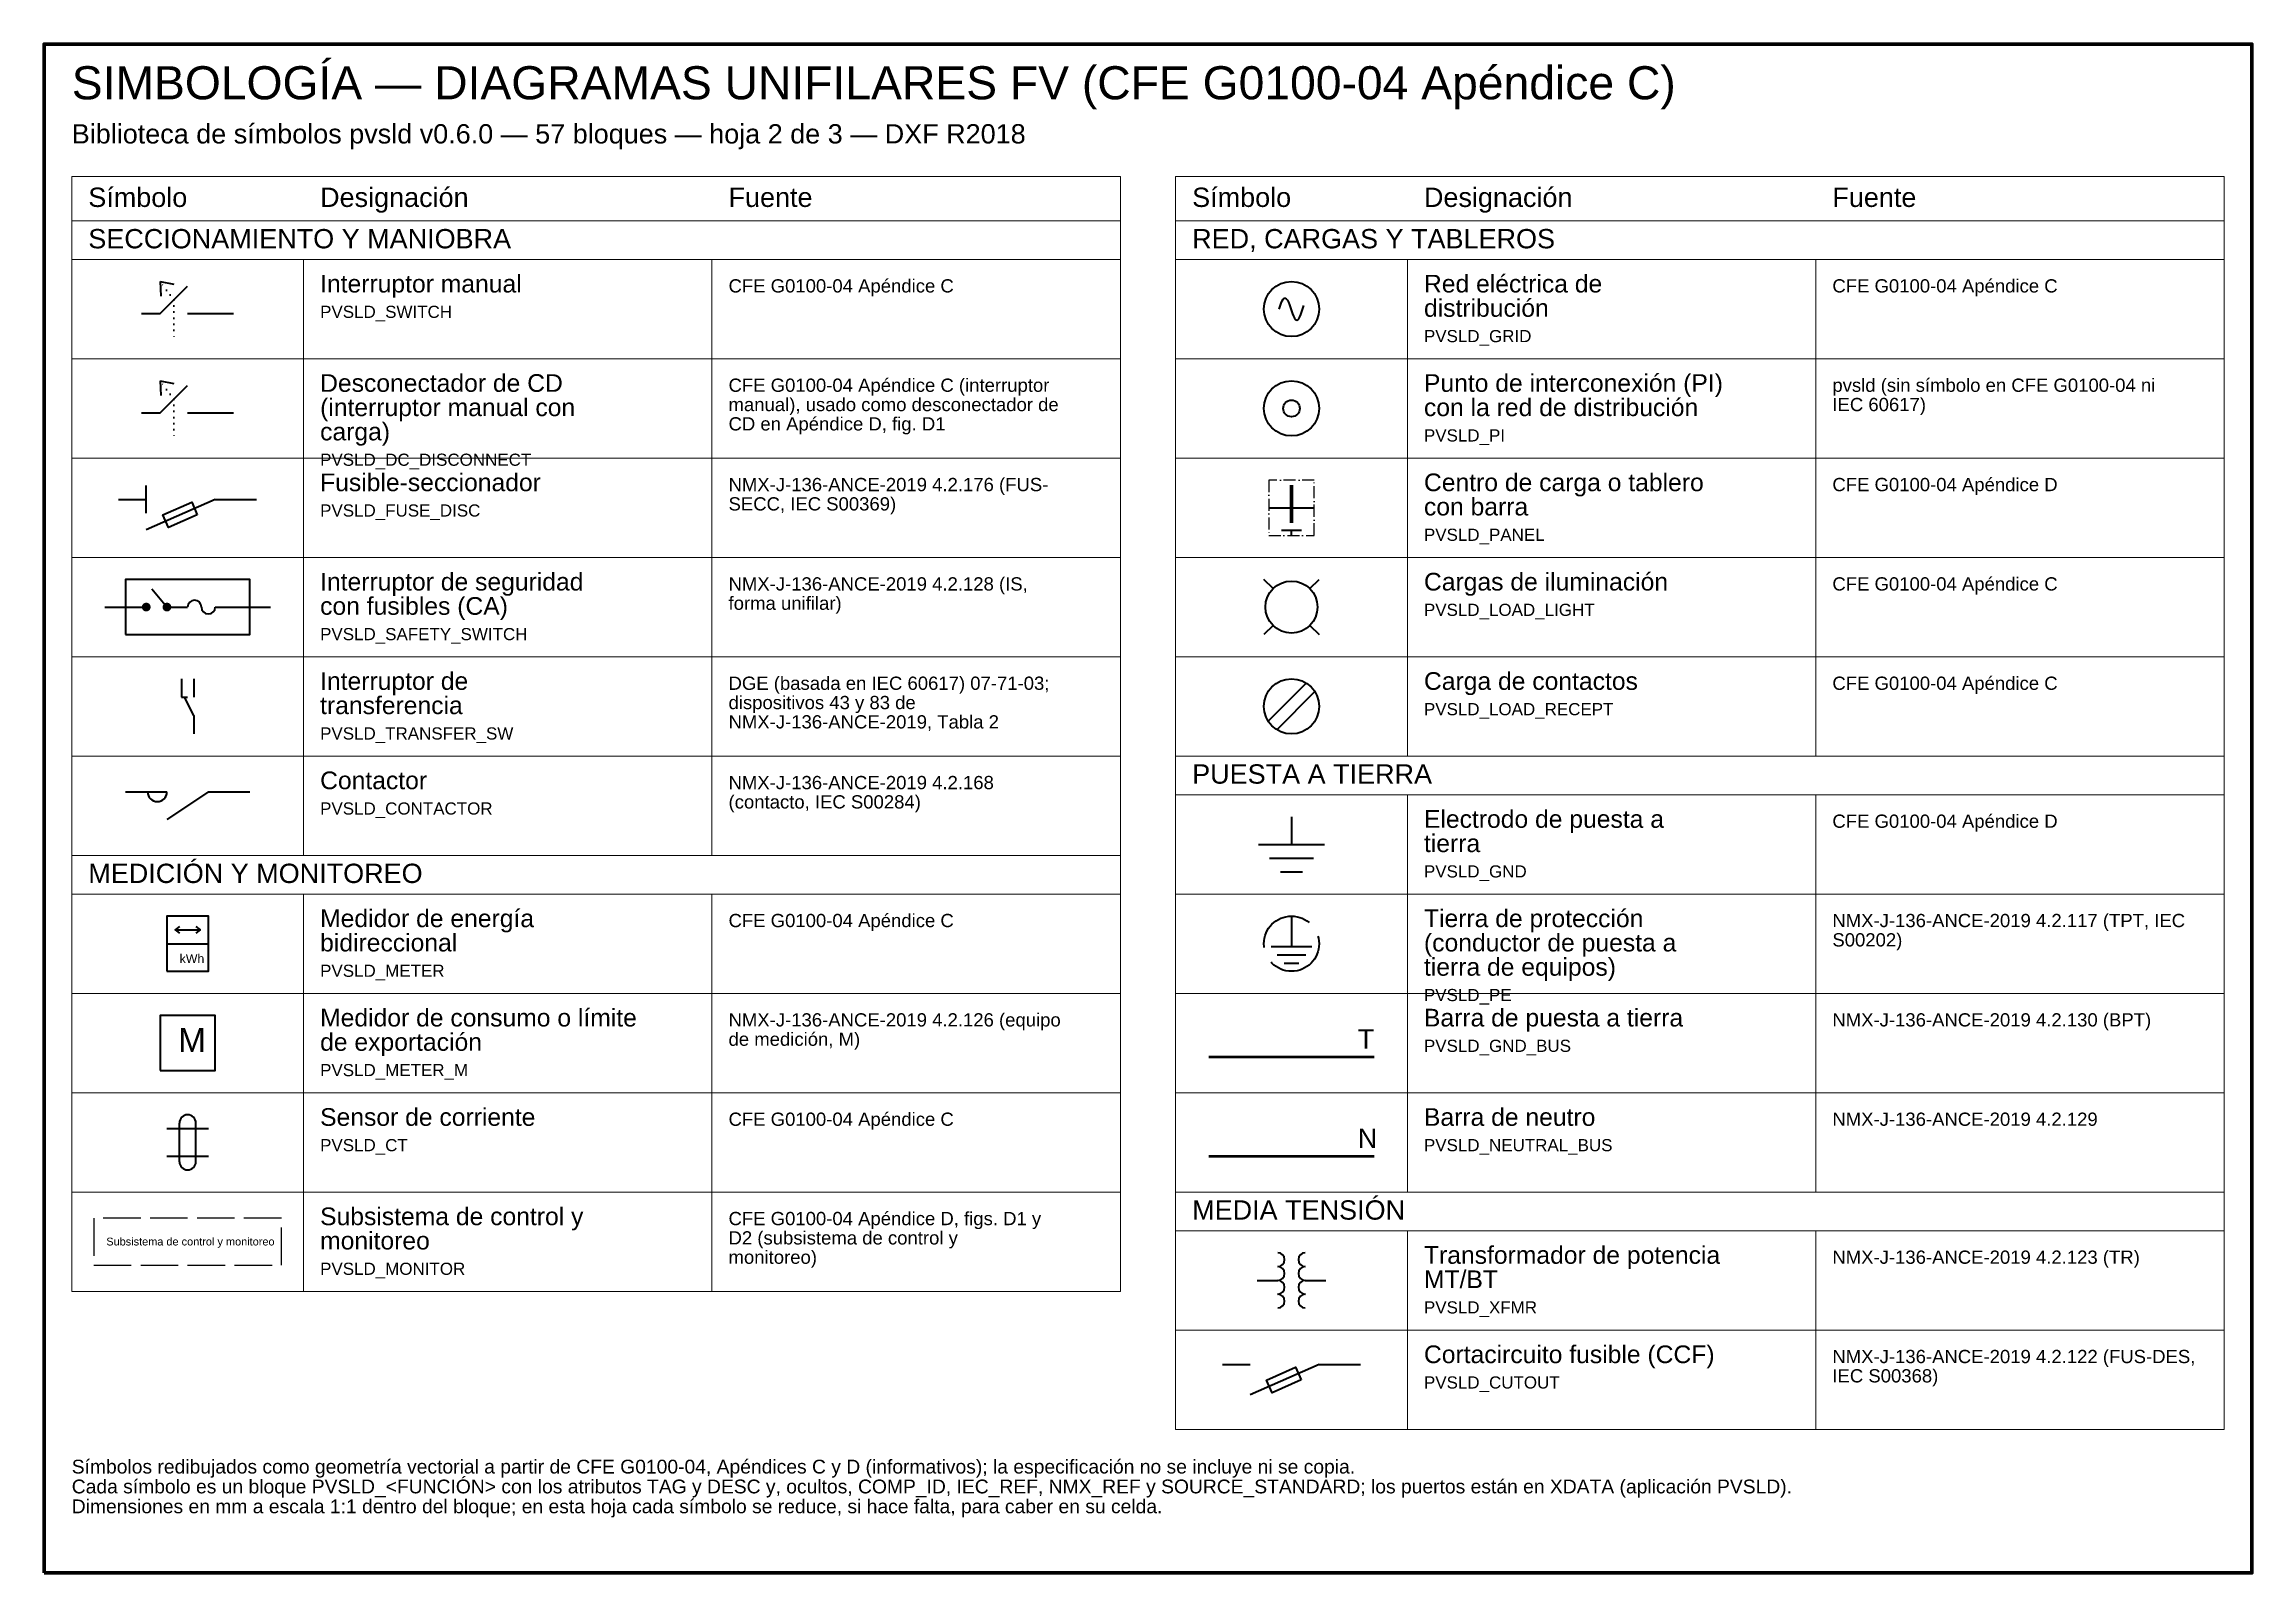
# Paper-space layout 'Legend2' of a CAD drawing. Header units: millimetres. Extents: x 10 to 410, y 10 to 287.
import ezdxf

# ---------------------------------------------------------------- set-up
doc = ezdxf.new("R2010")
doc.units = ezdxf.units.MM
for name, pattern in [('DASHDOT', [18, 12, -3, 0, -3]), ('DASHED', [15, 12, -3]), ('DOTTED', [1.5, 0, -1.5])]:
    doc.linetypes.add(name, pattern=pattern)
for name, color, linetype, lineweight in [('E-ANNO-ENCL', 8, 'DASHDOT', 25), ('E-ANNO-NOTE', 7, 'CONTINUOUS', 18), ('E-ANNO-TABL', 7, 'CONTINUOUS', 18), ('E-ANNO-TAGS', 7, 'CONTINUOUS', 25), ('E-COMM-COND', 8, 'DASHED', 25), ('E-GRND-COND', 3, 'DASHED', 35), ('E-PVAC-COND', 1, 'CONTINUOUS', 50), ('E-PVAC-EQPM', 1, 'CONTINUOUS', 35), ('E-PVDC-EQPM', 5, 'CONTINUOUS', 35), ('E-UTIL-EQPM', 6, 'CONTINUOUS', 35), ('G-ANNO-TTLB', 7, 'CONTINUOUS', 70)]:
    doc.layers.add(name, color=color, linetype=linetype, lineweight=lineweight)
doc.styles.add('PVSLD_STD', font='arial.ttf')

# ---------------------------------------------------------------- blocks, each defined once
blk = doc.blocks.new('PVSLD_SWITCH')
at = {"layer": 'E-PVAC-EQPM', "linetype": 'DOTTED'}
for q in [(5, 8.75), (8.75, -6.25)]:
    blk.add_line((8.75, 3.75), q, dxfattribs=at)
at = {"layer": 'E-PVAC-EQPM'}
for p, q in [((5, 8.75), (8.75, 8)), ((5, 8.75), (5.25, 4.75)), ((5, 0), (12.5, 7.5)), ((0, 0), (5, 0)), ((12.5, 0), (25, 0))]:
    blk.add_line(p, q, dxfattribs=at)
at = {"layer": 'E-ANNO-TAGS', "style": 'PVSLD_STD'}
for tag, p, height in [('TAG', (15, 5), 3.5), ('ROLE', (15, 9), 2.5), ('DESC', (0, -10), 2.5)]:
    blk.add_attdef(tag, p, '', height=height, dxfattribs=at)
at = {"layer": 'E-ANNO-TAGS', "style": 'PVSLD_STD', "flags": 1}
for tag in ['VOLT_V', 'SOURCE_STANDARD', 'COMP_ID', 'POLES', 'RATING_A', 'NMX_REF', 'IEC_REF']:
    blk.add_attdef(tag, (0, 0), '', height=2.5, dxfattribs=at)
blk = doc.blocks.new('PVSLD_DC_DISCONNECT')
at = {"layer": 'E-PVDC-EQPM', "linetype": 'DOTTED'}
for q in [(5, 8.75), (8.75, -6.25)]:
    blk.add_line((8.75, 3.75), q, dxfattribs=at)
at = {"layer": 'E-PVDC-EQPM'}
for p, q in [((5, 8.75), (8.75, 8)), ((5, 8.75), (5.25, 4.75)), ((5, 0), (12.5, 7.5)), ((0, 0), (5, 0)), ((12.5, 0), (25, 0))]:
    blk.add_line(p, q, dxfattribs=at)
at = {"layer": 'E-ANNO-TAGS', "style": 'PVSLD_STD'}
for tag, p, height in [('TAG', (15, 5), 3.5), ('ROLE', (15, 9), 2.5), ('DESC', (0, -10), 2.5)]:
    blk.add_attdef(tag, p, '', height=height, dxfattribs=at)
at = {"layer": 'E-ANNO-TAGS', "style": 'PVSLD_STD', "flags": 1}
for tag in ['VOLT_V', 'SOURCE_STANDARD', 'COMP_ID', 'POLES', 'RATING_A', 'LOAD_BREAK', 'NMX_REF', 'IEC_REF']:
    blk.add_attdef(tag, (0, 0), '', height=2.5, dxfattribs=at)
blk = doc.blocks.new('PVSLD_FUSE_DISC')
at = {"layer": 'E-PVAC-EQPM'}
for p, q in [((0, 0), (5, 0)), ((5, -2.5), (5, 2.5)), ((17.5, 0), (5, -5.5)), ((17.5, 0), (25, 0))]:
    blk.add_line(p, q, dxfattribs=at)
blk.add_lwpolyline([(14.2534, -2.7941), (9.0034, -5.1041), (7.9966, -2.8159), (13.2466, -0.5059)], close=True, dxfattribs=at)
at = {"layer": 'E-ANNO-TAGS', "style": 'PVSLD_STD'}
for tag, p, height in [('TAG', (0, 5), 3.5), ('DESC', (0, -10), 2.5)]:
    blk.add_attdef(tag, p, '', height=height, dxfattribs=at)
at = {"layer": 'E-ANNO-TAGS', "style": 'PVSLD_STD', "flags": 1}
for tag in ['VOLT_V', 'SOURCE_STANDARD', 'COMP_ID', 'POLES', 'RATING_A', 'FUSE_A', 'NMX_REF', 'IEC_REF']:
    blk.add_attdef(tag, (0, 0), '', height=2.5, dxfattribs=at)
blk = doc.blocks.new('PVSLD_SAFETY_SWITCH')
at = {"layer": 'E-PVAC-EQPM'}
for points in [[(6.7, 0, 1), (8.3, 0, 1)], [(10.45, 0, 1), (12.05, 0, 1)]]:
    blk.add_hatch(color=256, dxfattribs=at).paths.add_polyline_path(points)
for p, q in [((0, 0), (7.5, 0)), ((11.25, 0), (8.5, 3.25)), ((11.25, 0), (15, 0)), ((20, 0), (30, 0))]:
    blk.add_line(p, q, dxfattribs=at)
blk.add_lwpolyline([(3.75, -5), (26.25, -5), (26.25, 5), (3.75, 5)], close=True, dxfattribs=at)
for centre, start, end in [((16.25, 0), 0, 180), ((18.75, 0), 180, 360)]:
    blk.add_arc(centre, 1.25, start, end, dxfattribs=at)
at = {"layer": 'E-ANNO-TAGS', "style": 'PVSLD_STD'}
for tag, p, height in [('TAG', (0, 7.5), 3.5), ('DESC', (0, -9.5), 2.5)]:
    blk.add_attdef(tag, p, '', height=height, dxfattribs=at)
at = {"layer": 'E-ANNO-TAGS', "style": 'PVSLD_STD', "flags": 1}
for tag in ['VOLT_V', 'SOURCE_STANDARD', 'COMP_ID', 'POLES', 'RATING_A', 'FUSE_A', 'NMX_REF', 'IEC_REF']:
    blk.add_attdef(tag, (0, 0), '', height=2.5, dxfattribs=at)
blk = doc.blocks.new('PVSLD_TRANSFER_SW')
at = {"layer": 'E-PVAC-EQPM'}
for p, q in [((-5, 0), (-5, -7.5)), ((0, 0), (0, -7.5)), ((-5, -7.5), (-2.5, -7.5)), ((0, -15), (-3.75, -7.5)), ((0, -15), (0, -22.5))]:
    blk.add_line(p, q, dxfattribs=at)
at = {"layer": 'E-ANNO-TAGS', "style": 'PVSLD_STD', "flags": 1}
for tag in ['VOLT_V', 'SOURCE_STANDARD', 'COMP_ID', 'POLES', 'RATING_A', 'NMX_REF', 'IEC_REF']:
    blk.add_attdef(tag, (0, 0), '', height=2.5, dxfattribs=at)
at = {"layer": 'E-ANNO-TAGS', "style": 'PVSLD_STD'}
for tag, p, height in [('TAG', (3, -12), 3.5), ('DESC', (3, -16), 2.5), ('ROLE', (3, -20), 2.5)]:
    blk.add_attdef(tag, p, '', height=height, dxfattribs=at)
blk = doc.blocks.new('PVSLD_CONTACTOR')
at = {"layer": 'E-PVAC-EQPM'}
for p, q in [((0, 0), (7.5, 0)), ((15, 0), (7.5, -5)), ((15, 0), (22.5, 0))]:
    blk.add_line(p, q, dxfattribs=at)
blk.add_arc((5.75, 0), 1.75, 180, 0, dxfattribs=at)
at = {"layer": 'E-ANNO-TAGS', "style": 'PVSLD_STD'}
for tag, p, height in [('TAG', (0, 2.5), 3.5), ('DESC', (0, -9.5), 2.5)]:
    blk.add_attdef(tag, p, '', height=height, dxfattribs=at)
at = {"layer": 'E-ANNO-TAGS', "style": 'PVSLD_STD', "flags": 1}
for tag in ['VOLT_V', 'SOURCE_STANDARD', 'COMP_ID', 'COIL_V', 'POLES', 'RATING_A', 'NMX_REF', 'IEC_REF']:
    blk.add_attdef(tag, (0, 0), '', height=2.5, dxfattribs=at)
blk = doc.blocks.new('PVSLD_METER')
at = {"layer": 'E-UTIL-EQPM'}
for p, q in [((0, 0), (15, 0)), ((3, 5), (12, 5))]:
    blk.add_line(p, q, dxfattribs=at)
blk.add_lwpolyline([(0, -10), (15, -10), (15, 10), (0, 10)], close=True, dxfattribs=at)
for points in [[(4.5, 6.2), (3, 5), (4.5, 3.8)], [(10.5, 6.2), (12, 5), (10.5, 3.8)]]:
    blk.add_lwpolyline(points, dxfattribs=at)
at = {"layer": 'E-ANNO-TAGS', "style": 'PVSLD_STD'}
blk.add_text('kWh', height=3.2, dxfattribs=at).set_placement((4.6, -7))
for tag, p, height in [('TAG', (0, 13), 3.5), ('DESC', (0, -14), 2.5)]:
    blk.add_attdef(tag, p, '', height=height, dxfattribs=at)
at = {"layer": 'E-ANNO-TAGS', "style": 'PVSLD_STD', "flags": 1}
for tag in ['SOURCE_STANDARD', 'OWNER', 'COMP_ID', 'BIDIRECTIONAL', 'METER_NO', 'NMX_REF', 'METER_TYPE', 'IEC_REF']:
    blk.add_attdef(tag, (0, 0), '', height=2.5, dxfattribs=at)
blk = doc.blocks.new('PVSLD_METER_M')
at = {"layer": 'E-UTIL-EQPM'}
blk.add_lwpolyline([(0, -7.5), (15, -7.5), (15, 7.5), (0, 7.5)], close=True, dxfattribs=at)
at = {"layer": 'E-ANNO-TAGS', "style": 'PVSLD_STD'}
blk.add_text('M', height=6.5, dxfattribs=at).set_placement((4.9, -2.4))
for tag, p, height in [('TAG', (0, 10), 3.5), ('DESC', (0, -12), 2.5)]:
    blk.add_attdef(tag, p, '', height=height, dxfattribs=at)
at = {"layer": 'E-ANNO-TAGS', "style": 'PVSLD_STD', "flags": 1}
for tag in ['SOURCE_STANDARD', 'OWNER', 'COMP_ID', 'FUNCTION', 'METER_NO', 'NMX_REF', 'METER_TYPE', 'IEC_REF']:
    blk.add_attdef(tag, (0, 0), '', height=2.5, dxfattribs=at)
blk = doc.blocks.new('PVSLD_CT')
at = {"layer": 'E-UTIL-EQPM'}
for p, q in [((0, 0), (15, 0)), ((4.5, -12), (4.5, 2)), ((10.5, -12), (10.5, 2)), ((0, -10), (15, -10))]:
    blk.add_line(p, q, dxfattribs=at)
for centre, start, end in [((7.5, 2), 0, 180), ((7.5, -12), 180, 360)]:
    blk.add_arc(centre, 3, start, end, dxfattribs=at)
at = {"layer": 'E-ANNO-TAGS', "style": 'PVSLD_STD'}
for tag, p, height in [('TAG', (0, 8), 3.5), ('SPEC', (0, -23), 2.5), ('DESC', (0, -19), 2.5)]:
    blk.add_attdef(tag, p, '', height=height, dxfattribs=at)
at = {"layer": 'E-ANNO-TAGS', "style": 'PVSLD_STD', "flags": 1}
for tag in ['SOURCE_STANDARD', 'COMP_ID', 'CLASS', 'RATIO', 'NMX_REF', 'BURDEN_VA', 'IEC_REF']:
    blk.add_attdef(tag, (0, 0), '', height=2.5, dxfattribs=at)
blk = doc.blocks.new('PVSLD_MONITOR')
at = {"layer": 'E-COMM-COND'}
blk.add_lwpolyline([(0, -7.5), (60, -7.5), (60, 7.5), (0, 7.5)], close=True, dxfattribs=at)
at = {"layer": 'E-ANNO-TAGS', "style": 'PVSLD_STD'}
blk.add_text('Subsistema de control y monitoreo', height=2.5, dxfattribs=at).set_placement((4, -1.2))
for tag, p, height in [('TAG', (0, 10), 3.5), ('DESC', (0, -12), 2.5)]:
    blk.add_attdef(tag, p, '', height=height, dxfattribs=at)
at = {"layer": 'E-ANNO-TAGS', "style": 'PVSLD_STD', "flags": 1}
for tag in ['SOURCE_STANDARD', 'COMP_ID', 'PROTOCOL', 'MODEL', 'NMX_REF', 'IEC_REF']:
    blk.add_attdef(tag, (0, 0), '', height=2.5, dxfattribs=at)
blk = doc.blocks.new('PVSLD_GRID')
at = {"layer": 'E-UTIL-EQPM'}
blk.add_lwpolyline([(5.5, 0), (5.875, 1.0858), (6.25, 2.09), (6.625, 2.9373), (7, 3.564), (7.375, 3.9231), (7.75, 3.9877), (8.125, 3.7528), (8.5, 3.2361), (8.875, 2.4764), (9.25, 1.5307), (9.625, 0.4701), (10, -0.6257), (10.375, -1.6746), (10.75, -2.5978), (11.125, -3.3259), (11.5, -3.8042), (11.875, -3.9969), (12.25, -3.8895), (12.625, -3.49), (13, -2.8284), (13.375, -1.9545), (13.75, -0.9338), (14.125, 0.157), (14.5, 1.2361)], dxfattribs=at)
blk.add_circle((10, 0), 10, dxfattribs=at)
at = {"layer": 'E-ANNO-TAGS', "style": 'PVSLD_STD'}
for tag, p, height in [('TAG', (0, 12.5), 3.5), ('DESC', (0, -15), 2.5), ('SPEC', (0, -19), 2.5)]:
    blk.add_attdef(tag, p, '', height=height, dxfattribs=at)
at = {"layer": 'E-ANNO-TAGS', "style": 'PVSLD_STD', "flags": 1}
for tag in ['VOLT_V', 'SOURCE_STANDARD', 'SYSTEM', 'OWNER', 'COMP_ID', 'FREQ_HZ', 'NMX_REF', 'IEC_REF', 'ISC_KA']:
    blk.add_attdef(tag, (0, 0), '', height=2.5, dxfattribs=at)
blk = doc.blocks.new('PVSLD_PI')
at = {"layer": 'E-UTIL-EQPM'}
for radius in [5, 1.5]:
    blk.add_circle((5, 0), radius, dxfattribs=at)
at = {"layer": 'E-ANNO-TAGS', "style": 'PVSLD_STD'}
for tag, p, height in [('TAG', (0, 7.5), 3.5), ('DESC', (-20, -10.5), 2.5)]:
    blk.add_attdef(tag, p, '', height=height, dxfattribs=at)
at = {"layer": 'E-ANNO-TAGS', "style": 'PVSLD_STD', "flags": 1}
for tag in ['SOURCE_STANDARD', 'COMP_ID', 'NMX_REF', 'PI_TYPE', 'PANEL', 'BREAKER', 'IEC_REF']:
    blk.add_attdef(tag, (0, 0), '', height=2.5, dxfattribs=at)
blk = doc.blocks.new('PVSLD_PANEL')
at = {"layer": 'E-ANNO-ENCL'}
blk.add_lwpolyline([(0, -27.5), (45, -27.5), (45, 27.5), (0, 27.5)], close=True, dxfattribs=at)
at = {"layer": 'E-GRND-COND', "linetype": 'CONTINUOUS'}
for p, q in [((12.5, -22.5), (32.5, -22.5)), ((22.5, -27.5), (22.5, -22.5))]:
    blk.add_line(p, q, dxfattribs=at)
at = {"layer": 'E-PVAC-COND', "lineweight": 70}
blk.add_line((22.5, -15), (22.5, 22.5), dxfattribs=at)
at = {"layer": 'E-PVAC-EQPM'}
blk.add_line((0, 0), (45, 0), dxfattribs=at)
at = {"layer": 'E-ANNO-TAGS', "style": 'PVSLD_STD'}
for tag, p, height in [('TAG', (0, 40), 3.5), ('SPEC', (0, 31), 2.5), ('DESC', (0, 35.5), 2.5)]:
    blk.add_attdef(tag, p, '', height=height, dxfattribs=at)
at = {"layer": 'E-ANNO-TAGS', "style": 'PVSLD_STD', "flags": 1}
for tag in ['COMP_ID', 'SOURCE_STANDARD', 'SYSTEM', 'IEC_REF', 'NMX_REF', 'NAME', 'BUS_A', 'MAIN_ID', 'MAIN_A', 'KAIC_KA']:
    blk.add_attdef(tag, (0, 0), '', height=2.5, dxfattribs=at)
blk = doc.blocks.new('PVSLD_LOAD_LIGHT')
at = {"layer": 'E-PVAC-EQPM'}
for p, q in [((1.4645, 3.5355), (-0.3033, 5.3033)), ((8.5355, 3.5355), (10.3033, 5.3033)), ((1.4645, -3.5355), (-0.3033, -5.3033)), ((8.5355, -3.5355), (10.3033, -5.3033))]:
    blk.add_line(p, q, dxfattribs=at)
blk.add_circle((5, 0), 5, dxfattribs=at)
at = {"layer": 'E-ANNO-TAGS', "style": 'PVSLD_STD'}
for tag, p, height in [('TAG', (0, 10), 3.5), ('DESC', (0, -11), 2.5)]:
    blk.add_attdef(tag, p, '', height=height, dxfattribs=at)
at = {"layer": 'E-ANNO-TAGS', "style": 'PVSLD_STD', "flags": 1}
for tag in ['VOLT_V', 'SOURCE_STANDARD', 'COMP_ID', 'CIRCUIT', 'LOAD_W', 'NMX_REF', 'IEC_REF']:
    blk.add_attdef(tag, (0, 0), '', height=2.5, dxfattribs=at)
blk = doc.blocks.new('PVSLD_LOAD_RECEPT')
at = {"layer": 'E-PVAC-EQPM'}
for p, q in [((0.7733, -2.6711), (7.6711, 4.2267)), ((2.3289, -4.2267), (9.2267, 2.6711))]:
    blk.add_line(p, q, dxfattribs=at)
blk.add_circle((5, 0), 5, dxfattribs=at)
at = {"layer": 'E-ANNO-TAGS', "style": 'PVSLD_STD'}
for tag, p, height in [('TAG', (0, 8), 3.5), ('DESC', (0, -9), 2.5)]:
    blk.add_attdef(tag, p, '', height=height, dxfattribs=at)
at = {"layer": 'E-ANNO-TAGS', "style": 'PVSLD_STD', "flags": 1}
for tag in ['VOLT_V', 'SOURCE_STANDARD', 'COMP_ID', 'CIRCUIT', 'LOAD_W', 'NMX_REF', 'IEC_REF']:
    blk.add_attdef(tag, (0, 0), '', height=2.5, dxfattribs=at)
blk = doc.blocks.new('PVSLD_GND')
at = {"layer": 'E-GRND-COND', "linetype": 'CONTINUOUS'}
for p, q in [((0, 0), (0, -5)), ((-6, -5), (6, -5)), ((-4, -7.5), (4, -7.5)), ((-2, -10), (2, -10))]:
    blk.add_line(p, q, dxfattribs=at)
at = {"layer": 'E-ANNO-TAGS', "style": 'PVSLD_STD', "flags": 1}
for tag in ['SOURCE_STANDARD', 'COMP_ID', 'GEC_SIZE', 'ELECTRODE', 'R_OHM', 'NMX_REF', 'IEC_REF']:
    blk.add_attdef(tag, (0, 0), '', height=2.5, dxfattribs=at)
at = {"layer": 'E-ANNO-TAGS', "style": 'PVSLD_STD'}
for tag, p, height in [('TAG', (9, -6), 3.5), ('DESC', (9, -10.5), 2.5), ('SPEC', (9, -14.5), 2.5)]:
    blk.add_attdef(tag, p, '', height=height, dxfattribs=at)
blk = doc.blocks.new('PVSLD_PE')
at = {"layer": 'E-GRND-COND', "linetype": 'CONTINUOUS'}
for p, q in [((0, 0), (0, -5.5)), ((-3.7, -5.5), (3.7, -5.5)), ((-2.6, -7), (2.6, -7)), ((-1.3, -8.5), (1.3, -8.5))]:
    blk.add_line(p, q, dxfattribs=at)
at = {"layer": 'E-GRND-COND'}
blk.add_circle((0, -5), 5, dxfattribs=at)
at = {"layer": 'E-ANNO-TAGS', "style": 'PVSLD_STD', "flags": 1}
for tag in ['SOURCE_STANDARD', 'COMP_ID', 'EGC_SIZE', 'NMX_REF', 'IEC_REF']:
    blk.add_attdef(tag, (0, 0), '', height=2.5, dxfattribs=at)
at = {"layer": 'E-ANNO-TAGS', "style": 'PVSLD_STD'}
for tag, p, height in [('TAG', (7, -4), 3.5), ('DESC', (7, -8), 2.5)]:
    blk.add_attdef(tag, p, '', height=height, dxfattribs=at)
blk = doc.blocks.new('PVSLD_GND_BUS')
at = {"layer": 'E-GRND-COND', "linetype": 'CONTINUOUS', "lineweight": 50}
blk.add_line((0, 0), (30, 0), dxfattribs=at)
at = {"layer": 'E-ANNO-TAGS', "style": 'PVSLD_STD'}
blk.add_text('T', height=3.5, dxfattribs=at).set_placement((27, 1.5))
for tag, p, height in [('TAG', (0, 7.5), 3.5), ('DESC', (0, -4.5), 2.5)]:
    blk.add_attdef(tag, p, '', height=height, dxfattribs=at)
at = {"layer": 'E-ANNO-TAGS', "style": 'PVSLD_STD', "flags": 1}
for tag in ['SOURCE_STANDARD', 'COMP_ID', 'BUS_A', 'NMX_REF', 'MATERIAL', 'IEC_REF']:
    blk.add_attdef(tag, (0, 0), '', height=2.5, dxfattribs=at)
blk = doc.blocks.new('PVSLD_NEUTRAL_BUS')
at = {"layer": 'E-PVAC-COND', "lineweight": 50}
blk.add_line((0, 0), (30, 0), dxfattribs=at)
at = {"layer": 'E-ANNO-TAGS', "style": 'PVSLD_STD'}
blk.add_text('N', height=3.5, dxfattribs=at).set_placement((27, 1.5))
for tag, p, height in [('TAG', (0, 7.5), 3.5), ('DESC', (0, -4.5), 2.5)]:
    blk.add_attdef(tag, p, '', height=height, dxfattribs=at)
at = {"layer": 'E-ANNO-TAGS', "style": 'PVSLD_STD', "flags": 1}
for tag in ['SOURCE_STANDARD', 'COMP_ID', 'BUS_A', 'NMX_REF', 'MATERIAL', 'IEC_REF']:
    blk.add_attdef(tag, (0, 0), '', height=2.5, dxfattribs=at)
blk = doc.blocks.new('PVSLD_XFMR')
at = {"layer": 'E-UTIL-EQPM'}
for p, q in [((0, 0), (7.5, 0)), ((17.5, 0), (25, 0))]:
    blk.add_line(p, q, dxfattribs=at)
for centre, start, end in [((7.5, 7.5), -90, 90), ((17.5, 7.5), 90, 270), ((7.5, 2.5), -90, 90), ((7.5, -2.5), -90, 90), ((17.5, 2.5), 90, 270), ((17.5, -2.5), 90, 270), ((7.5, -7.5), -90, 90), ((17.5, -7.5), 90, 270)]:
    blk.add_arc(centre, 2.5, start, end, dxfattribs=at)
at = {"layer": 'E-ANNO-TAGS', "style": 'PVSLD_STD'}
for tag, p, height in [('TAG', (0, 12), 3.5), ('SPEC', (0, -18), 2.5), ('DESC', (0, -14), 2.5)]:
    blk.add_attdef(tag, p, '', height=height, dxfattribs=at)
at = {"layer": 'E-ANNO-TAGS', "style": 'PVSLD_STD', "flags": 1}
for tag in ['VOLT_PRI_V', 'VOLT_SEC_V', 'VECTOR_GROUP', 'SOURCE_STANDARD', 'COMP_ID', 'NMX_REF', 'KVA', 'IEC_REF', 'IMPEDANCE_PCT']:
    blk.add_attdef(tag, (0, 0), '', height=2.5, dxfattribs=at)
blk = doc.blocks.new('PVSLD_CUTOUT')
at = {"layer": 'E-UTIL-EQPM'}
for p, q in [((0, 0), (5, 0)), ((17.5, 0), (5, -5.5)), ((17.5, 0), (25, 0))]:
    blk.add_line(p, q, dxfattribs=at)
blk.add_lwpolyline([(14.2534, -2.7941), (9.0034, -5.1041), (7.9966, -2.8159), (13.2466, -0.5059)], close=True, dxfattribs=at)
at = {"layer": 'E-ANNO-TAGS', "style": 'PVSLD_STD'}
for tag, p, height in [('TAG', (0, 2.5), 3.5), ('DESC', (0, -10), 2.5)]:
    blk.add_attdef(tag, p, '', height=height, dxfattribs=at)
at = {"layer": 'E-ANNO-TAGS', "style": 'PVSLD_STD', "flags": 1}
for tag in ['VOLT_KV', 'SOURCE_STANDARD', 'COMP_ID', 'RATING_A', 'FUSE_A', 'KAIC_KA', 'NMX_REF', 'IEC_REF']:
    blk.add_attdef(tag, (0, 0), '', height=2.5, dxfattribs=at)

psp = doc.layouts.new('Legend2')

# ---------------------------------------------------------------- linework, layer by layer
at = {"layer": 'E-ANNO-TABL'}
for p, q in [((15, 255), (205, 255)), ((215, 255), (405, 255)), ((15, 248), (205, 248)), ((57, 248), (57, 230)), ((131, 248), (131, 230)), ((215, 248), (405, 248)), ((257, 248), (257, 230)), ((331, 248), (331, 230)), ((15, 230), (205, 230)), ((57, 230), (57, 212)), ((131, 230), (131, 212)), ((215, 230), (405, 230)), ((257, 230), (257, 212)), ((331, 230), (331, 212)), ((15, 212), (205, 212)), ((57, 212), (57, 194)), ((131, 212), (131, 194)), ((215, 212), (405, 212)), ((257, 212), (257, 194)), ((331, 212), (331, 194)), ((15, 194), (205, 194)), ((57, 194), (57, 176)), ((131, 194), (131, 176)), ((215, 194), (405, 194)), ((257, 194), (257, 176)), ((331, 194), (331, 176)), ((15, 176), (205, 176)), ((57, 176), (57, 158)), ((131, 176), (131, 158)), ((215, 176), (405, 176)), ((257, 176), (257, 158)), ((331, 176), (331, 158)), ((15, 158), (205, 158)), ((57, 158), (57, 140)), ((131, 158), (131, 140)), ((215, 158), (405, 158)), ((215, 151), (405, 151)), ((257, 151), (257, 133)), ((331, 151), (331, 133)), ((15, 140), (205, 140)), ((15, 133), (205, 133)), ((57, 133), (57, 115)), ((131, 133), (131, 115)), ((215, 133), (405, 133)), ((257, 133), (257, 115)), ((331, 133), (331, 115)), ((15, 115), (205, 115)), ((57, 115), (57, 97)), ((131, 115), (131, 97)), ((215, 115), (405, 115)), ((257, 115), (257, 97)), ((331, 115), (331, 97)), ((15, 97), (205, 97)), ((57, 97), (57, 79)), ((131, 97), (131, 79)), ((215, 97), (405, 97)), ((257, 97), (257, 79)), ((331, 97), (331, 79)), ((15, 79), (205, 79)), ((57, 79), (57, 61)), ((131, 79), (131, 61)), ((215, 79), (405, 79)), ((215, 72), (405, 72)), ((257, 72), (257, 54)), ((331, 72), (331, 54)), ((15, 61), (205, 61)), ((215, 54), (405, 54)), ((257, 54), (257, 36)), ((331, 54), (331, 36)), ((215, 36), (405, 36))]:
    psp.add_line(p, q, dxfattribs=at)
for points in [[(15, 263), (205, 263), (205, 61), (15, 61)], [(215, 263), (405, 263), (405, 36), (215, 36)]]:
    psp.add_lwpolyline(points, close=True, dxfattribs=at)
at = {"layer": 'G-ANNO-TTLB', "lineweight": 70}
psp.add_lwpolyline([(10, 10), (410, 10), (410, 287), (10, 287)], close=True, dxfattribs=at)

# ---------------------------------------------------------------- block references
at = {"layer": 'E-ANNO-NOTE'}
for name, p, xscale, yscale, zscale in [('PVSLD_SWITCH', (27.66, 238.17), 0.667, 0.667, 0.667), ('PVSLD_GRID', (231, 239), 0.5, 0.5, 0.5), ('PVSLD_DC_DISCONNECT', (27.66, 220.17), 0.667, 0.667, 0.667), ('PVSLD_PANEL', (231.91, 203), 0.182, 0.182, 0.182), ('PVSLD_LOAD_LIGHT', (231.28, 185), 0.943, 0.943, 0.943), ('PVSLD_TRANSFER_SW', (37.11, 172), 0.444, 0.444, 0.444), ('PVSLD_METER', (32.25, 124), 0.5, 0.5, 0.5), ('PVSLD_METER_M', (31, 106), 0.667, 0.667, 0.667), ('PVSLD_CT', (32.25, 90.5), 0.5, 0.5, 0.5), ('PVSLD_MONITOR', (18.99, 70), 0.567, 0.567, 0.567), ('PVSLD_XFMR', (229.75, 63), 0.5, 0.5, 0.5)]:
    psp.add_blockref(name, p, dxfattribs=dict(at, xscale=xscale, yscale=yscale, zscale=zscale))
for name, p in [('PVSLD_PI', (231, 221)), ('PVSLD_FUSE_DISC', (23.5, 204.5)), ('PVSLD_SAFETY_SWITCH', (21, 185)), ('PVSLD_LOAD_RECEPT', (231, 167)), ('PVSLD_CONTACTOR', (24.75, 151.5)), ('PVSLD_GND', (236, 147)), ('PVSLD_PE', (236, 129)), ('PVSLD_GND_BUS', (221, 103.5)), ('PVSLD_NEUTRAL_BUS', (221, 85.5)), ('PVSLD_CUTOUT', (223.5, 47.75))]:
    psp.add_blockref(name, p, dxfattribs=at)

# ---------------------------------------------------------------- texts
at = {"layer": 'E-ANNO-NOTE', "style": 'PVSLD_STD'}
for s, height, p in [('Biblioteca de símbolos pvsld v0.6.0 — 57 bloques — hoja 2 de 3 — DXF R2018', 3.5, (15, 269)), ('Símbolo', 3.5, (18, 257.5)), ('Designación', 3.5, (60, 257.5)), ('Fuente', 3.5, (134, 257.5)), ('Símbolo', 3.5, (218, 257.5)), ('Designación', 3.5, (260, 257.5)), ('Fuente', 3.5, (334, 257.5)), ('SECCIONAMIENTO Y MANIOBRA', 3.5, (18, 250)), ('RED, CARGAS Y TABLEROS', 3.5, (218, 250)), ('Interruptor manual', 3.2, (60, 242)), ('CFE G0100-04 Apéndice C', 2.4, (134, 242)), ('Red eléctrica de', 3.2, (260, 242)), ('CFE G0100-04 Apéndice C', 2.4, (334, 242)), ('distribución', 3.2, (260, 237.6)), ('PVSLD_SWITCH', 2.2, (60, 237.4)), ('PVSLD_GRID', 2.2, (260, 233)), ('Desconectador de CD', 3.2, (60, 224)), ('CFE G0100-04 Apéndice C (interruptor', 2.4, (134, 224)), ('Punto de interconexión (PI)', 3.2, (260, 224)), ('pvsld (sin símbolo en CFE G0100-04 ni', 2.4, (334, 224)), ('(interruptor manual con', 3.2, (60, 219.6)), ('manual), usado como desconectador de', 2.4, (134, 220.5)), ('con la red de distribución', 3.2, (260, 219.6)), ('IEC 60617)', 2.4, (334, 220.5)), ('carga)', 3.2, (60, 215.2)), ('CD en Apéndice D, fig. D1', 2.4, (134, 217)), ('PVSLD_PI', 2.2, (260, 215)), ('PVSLD_DC_DISCONNECT', 2.2, (60, 210.6)), ('Fusible-seccionador', 3.2, (60, 206)), ('NMX-J-136-ANCE-2019 4.2.176 (FUS-', 2.4, (134, 206)), ('Centro de carga o tablero', 3.2, (260, 206)), ('CFE G0100-04 Apéndice D', 2.4, (334, 206)), ('SECC, IEC S00369)', 2.4, (134, 202.5)), ('con barra', 3.2, (260, 201.6)), ('PVSLD_FUSE_DISC', 2.2, (60, 201.4)), ('PVSLD_PANEL', 2.2, (260, 197)), ('Interruptor de seguridad', 3.2, (60, 188)), ('NMX-J-136-ANCE-2019 4.2.128 (IS,', 2.4, (134, 188)), ('Cargas de iluminación', 3.2, (260, 188)), ('CFE G0100-04 Apéndice C', 2.4, (334, 188)), ('con fusibles (CA)', 3.2, (60, 183.6)), ('forma unifilar)', 2.4, (134, 184.5)), ('PVSLD_LOAD_LIGHT', 2.2, (260, 183.4)), ('PVSLD_SAFETY_SWITCH', 2.2, (60, 179)), ('Interruptor de', 3.2, (60, 170)), ('DGE (basada en IEC 60617) 07-71-03;', 2.4, (134, 170)), ('Carga de contactos', 3.2, (260, 170)), ('CFE G0100-04 Apéndice C', 2.4, (334, 170)), ('transferencia', 3.2, (60, 165.6)), ('dispositivos 43 y 83 de', 2.4, (134, 166.5)), ('NMX-J-136-ANCE-2019, Tabla 2', 2.4, (134, 163)), ('PVSLD_LOAD_RECEPT', 2.2, (260, 165.4)), ('PVSLD_TRANSFER_SW', 2.2, (60, 161)), ('PUESTA A TIERRA', 3.5, (218, 153)), ('Contactor', 3.2, (60, 152)), ('NMX-J-136-ANCE-2019 4.2.168', 2.4, (134, 152)), ('PVSLD_CONTACTOR', 2.2, (60, 147.4)), ('(contacto, IEC S00284)', 2.4, (134, 148.5)), ('Electrodo de puesta a', 3.2, (260, 145)), ('CFE G0100-04 Apéndice D', 2.4, (334, 145)), ('tierra', 3.2, (260, 140.6)), ('MEDICIÓN Y MONITOREO', 3.5, (18, 135)), ('PVSLD_GND', 2.2, (260, 136)), ('Medidor de energía', 3.2, (60, 127)), ('CFE G0100-04 Apéndice C', 2.4, (134, 127)), ('Tierra de protección', 3.2, (260, 127)), ('NMX-J-136-ANCE-2019 4.2.117 (TPT, IEC', 2.4, (334, 127)), ('bidireccional', 3.2, (60, 122.6)), ('(conductor de puesta a', 3.2, (260, 122.6)), ('S00202)', 2.4, (334, 123.5)), ('PVSLD_METER', 2.2, (60, 118)), ('tierra de equipos)', 3.2, (260, 118.2)), ('Medidor de consumo o límite', 3.2, (60, 109)), ('PVSLD_PE', 2.2, (260, 113.6)), ('Barra de puesta a tierra', 3.2, (260, 109)), ('de exportación', 3.2, (60, 104.6)), ('de medición, M)', 2.4, (134, 105.5)), ('NMX-J-136-ANCE-2019 4.2.126 (equipo', 2.4, (134, 109)), ('NMX-J-136-ANCE-2019 4.2.130 (BPT)', 2.4, (334, 109)), ('PVSLD_GND_BUS', 2.2, (260, 104.4)), ('PVSLD_METER_M', 2.2, (60, 100)), ('Sensor de corriente', 3.2, (60, 91)), ('CFE G0100-04 Apéndice C', 2.4, (134, 91)), ('Barra de neutro', 3.2, (260, 91)), ('NMX-J-136-ANCE-2019 4.2.129', 2.4, (334, 91)), ('PVSLD_CT', 2.2, (60, 86.4)), ('PVSLD_NEUTRAL_BUS', 2.2, (260, 86.4)), ('Subsistema de control y', 3.2, (60, 73)), ('MEDIA TENSIÓN', 3.5, (218, 74)), ('CFE G0100-04 Apéndice D, figs. D1 y', 2.4, (134, 73)), ('D2 (subsistema de control y', 2.4, (134, 69.5)), ('monitoreo', 3.2, (60, 68.6)), ('monitoreo)', 2.4, (134, 66)), ('Transformador de potencia', 3.2, (260, 66)), ('NMX-J-136-ANCE-2019 4.2.123 (TR)', 2.4, (334, 66)), ('PVSLD_MONITOR', 2.2, (60, 64)), ('MT/BT', 3.2, (260, 61.6)), ('PVSLD_XFMR', 2.2, (260, 57)), ('Cortacircuito fusible (CCF)', 3.2, (260, 48)), ('NMX-J-136-ANCE-2019 4.2.122 (FUS-DES,', 2.4, (334, 48)), ('PVSLD_CUTOUT', 2.2, (260, 43.4)), ('IEC S00368)', 2.4, (334, 44.5)), ('Símbolos redibujados como geometría vectorial a partir de CFE G0100-04, Apéndices C y D (informativos); la especificación no se incluye ni se copia.', 2.5, (15, 28)), ('Cada símbolo es un bloque PVSLD_<FUNCIÓN> con los atributos TAG y DESC y, ocultos, COMP_ID, IEC_REF, NMX_REF y SOURCE_STANDARD; los puertos están en XDATA (aplicación PVSLD).', 2.5, (15, 24.4)), ('Dimensiones en mm a escala 1:1 dentro del bloque; en esta hoja cada símbolo se reduce, si hace falta, para caber en su celda.', 2.5, (15, 20.8))]:
    psp.add_text(s, height=height, dxfattribs=at).set_placement(p)
at = {"layer": 'G-ANNO-TTLB', "style": 'PVSLD_STD'}
psp.add_text('SIMBOLOGÍA — DIAGRAMAS UNIFILARES FV (CFE G0100-04 Apéndice C)', height=6, dxfattribs=at).set_placement((15, 277))

doc.saveas('drawing.dxf')
